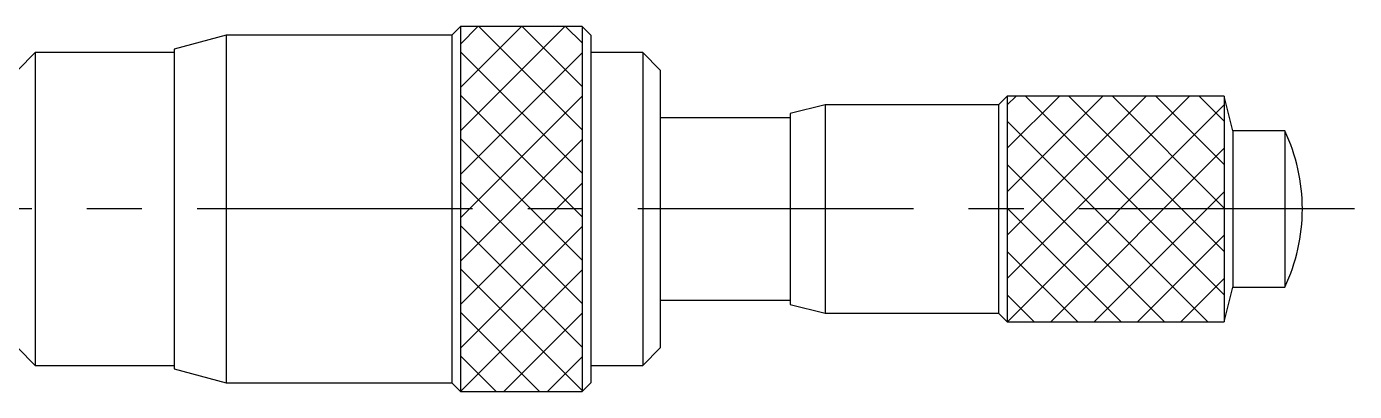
# Model space of a CAD drawing. Extents: x 0 to 392, y -8 to 269.
# Drawn here: x 118.6 to 195.1, y 246 to 267 of the extents above; entities that cross this region are included whole.
import ezdxf

# ---------------------------------------------------------------- set-up
doc = ezdxf.new("R2010")
doc.units = 0
doc.header["$LTSCALE"] = 0.5
doc.linetypes.add('CENTER', pattern=[50.8, 31.75, -6.35, 6.35, -6.35])
for name, color, linetype in [('MSM_CENTER', 1, 'CENTER'), ('MSM_CONTINUOUS', 7, 'CONTINUOUS'), ('MSM_NARROW', 5, 'CONTINUOUS')]:
    doc.layers.add(name, color=color, linetype=linetype)

msp = doc.modelspace()

# ---------------------------------------------------------------- linework, layer by layer
at = {"layer": 'MSM_CENTER'}
msp.add_line((195.094929, 256.5), (94.594929, 256.5), dxfattribs=at)
at = {"layer": 'MSM_CONTINUOUS'}
for p, q in [((143.594929, 267), (143.094929, 266.5)), ((150.594929, 267), (143.594929, 267)), ((143.594929, 267), (143.594929, 246)), ((151.094929, 266.5), (150.594929, 267)), ((150.594929, 267), (150.594929, 246)), ((130.094929, 266.5), (127.094929, 265.7)), ((143.094929, 266.5), (130.094929, 266.5)), ((130.094929, 266.5), (130.094929, 246.5)), ((143.094929, 266.5), (143.094929, 246.5)), ((151.094929, 266.5), (151.094929, 246.5)), ((119.094929, 265.5), (118.094929, 264.5)), ((127.094929, 265.5), (119.094929, 265.5)), ((119.094929, 265.5), (119.094929, 247.5)), ((127.094929, 265.7), (127.094929, 247.3)), ((154.094929, 265.5), (151.094929, 265.5)), ((155.094929, 264.5), (154.094929, 265.5)), ((154.094929, 265.5), (154.094929, 247.5)), ((155.094929, 264.5), (155.094929, 248.5)), ((164.594929, 262.5), (162.594929, 262)), ((174.594929, 262.5), (164.594929, 262.5)), ((164.594929, 262.5), (164.594929, 250.5)), ((175.094929, 263), (174.594929, 262.5)), ((174.594929, 262.5), (174.594929, 250.5)), ((187.594929, 263), (175.094929, 263)), ((175.094929, 263), (175.094929, 250)), ((188.094929, 261), (187.594929, 263)), ((187.594929, 263), (187.594929, 250)), ((162.594929, 261.75), (155.094929, 261.75)), ((162.594929, 262), (162.594929, 251)), ((191.081762, 261), (188.094929, 261)), ((188.094929, 261), (188.094929, 252)), ((191.081762, 261), (191.081762, 252)), ((187.594929, 250), (188.094929, 252)), ((188.094929, 252), (191.081762, 252)), ((155.094929, 251.25), (162.594929, 251.25)), ((162.594929, 251), (164.594929, 250.5)), ((164.594929, 250.5), (174.594929, 250.5)), ((174.594929, 250.5), (175.094929, 250)), ((175.094929, 250), (187.594929, 250)), ((118.094929, 248.5), (119.094929, 247.5)), ((154.094929, 247.5), (155.094929, 248.5)), ((119.094929, 247.5), (127.094929, 247.5)), ((127.094929, 247.3), (130.094929, 246.5)), ((151.094929, 247.5), (154.094929, 247.5)), ((130.094929, 246.5), (143.094929, 246.5)), ((143.094929, 246.5), (143.594929, 246)), ((150.594929, 246), (151.094929, 246.5)), ((143.594929, 246), (150.594929, 246))]:
    msp.add_line(p, q, dxfattribs=at)
for start, end in [(0, 25.376934), (334.623066, 0)]:
    msp.add_arc((181.594929, 256.5), 10.5, start, end, dxfattribs=at)
at = {"layer": 'MSM_NARROW'}
for p, q in [((143.594929, 260.994929), (149.6, 267)), ((143.594929, 263.494929), (147.1, 267)), ((143.594929, 265.994929), (144.6, 267)), ((144.65, 267), (150.594929, 261.055071)), ((147.15, 267), (150.594929, 263.555071)), ((149.65, 267), (150.594929, 266.055071)), ((143.594929, 265.555071), (150.594929, 258.555071)), ((143.594929, 258.494929), (150.594929, 265.494929)), ((143.594929, 263.055071), (150.594929, 256.055071)), ((143.594929, 255.994929), (150.594929, 262.994929)), ((175.094929, 252.494929), (185.6, 263)), ((175.094929, 254.994929), (183.1, 263)), ((175.094929, 257.494929), (180.6, 263)), ((175.094929, 259.994929), (178.1, 263)), ((175.094929, 262.494929), (175.6, 263)), ((175.1, 250), (187.594929, 262.494929)), ((176.15, 263), (187.594929, 251.555071)), ((178.65, 263), (187.594929, 254.055071)), ((181.15, 263), (187.594929, 256.555071)), ((183.65, 263), (187.594929, 259.055071)), ((186.15, 263), (187.594929, 261.555071)), ((175.094929, 261.555071), (186.65, 250)), ((143.594929, 260.555071), (150.594929, 253.555071)), ((143.594929, 253.494929), (150.594929, 260.494929)), ((177.6, 250), (187.594929, 259.994929)), ((175.094929, 259.055071), (184.15, 250)), ((143.594929, 258.055071), (150.594929, 251.055071)), ((143.594929, 250.994929), (150.594929, 257.994929)), ((180.1, 250), (187.594929, 257.494929)), ((175.094929, 256.555071), (181.65, 250)), ((143.594929, 255.555071), (150.594929, 248.555071)), ((143.594929, 248.494929), (150.594929, 255.494929)), ((182.6, 250), (187.594929, 254.994929)), ((175.094929, 254.055071), (179.15, 250)), ((143.594929, 253.055071), (150.594929, 246.055071)), ((143.6, 246), (150.594929, 252.994929)), ((185.1, 250), (187.594929, 252.494929)), ((175.094929, 251.555071), (176.65, 250)), ((143.594929, 250.555071), (148.15, 246)), ((146.1, 246), (150.594929, 250.494929)), ((143.594929, 248.055071), (145.65, 246)), ((148.6, 246), (150.594929, 247.994929))]:
    msp.add_line(p, q, dxfattribs=at)

doc.saveas('drawing.dxf')
